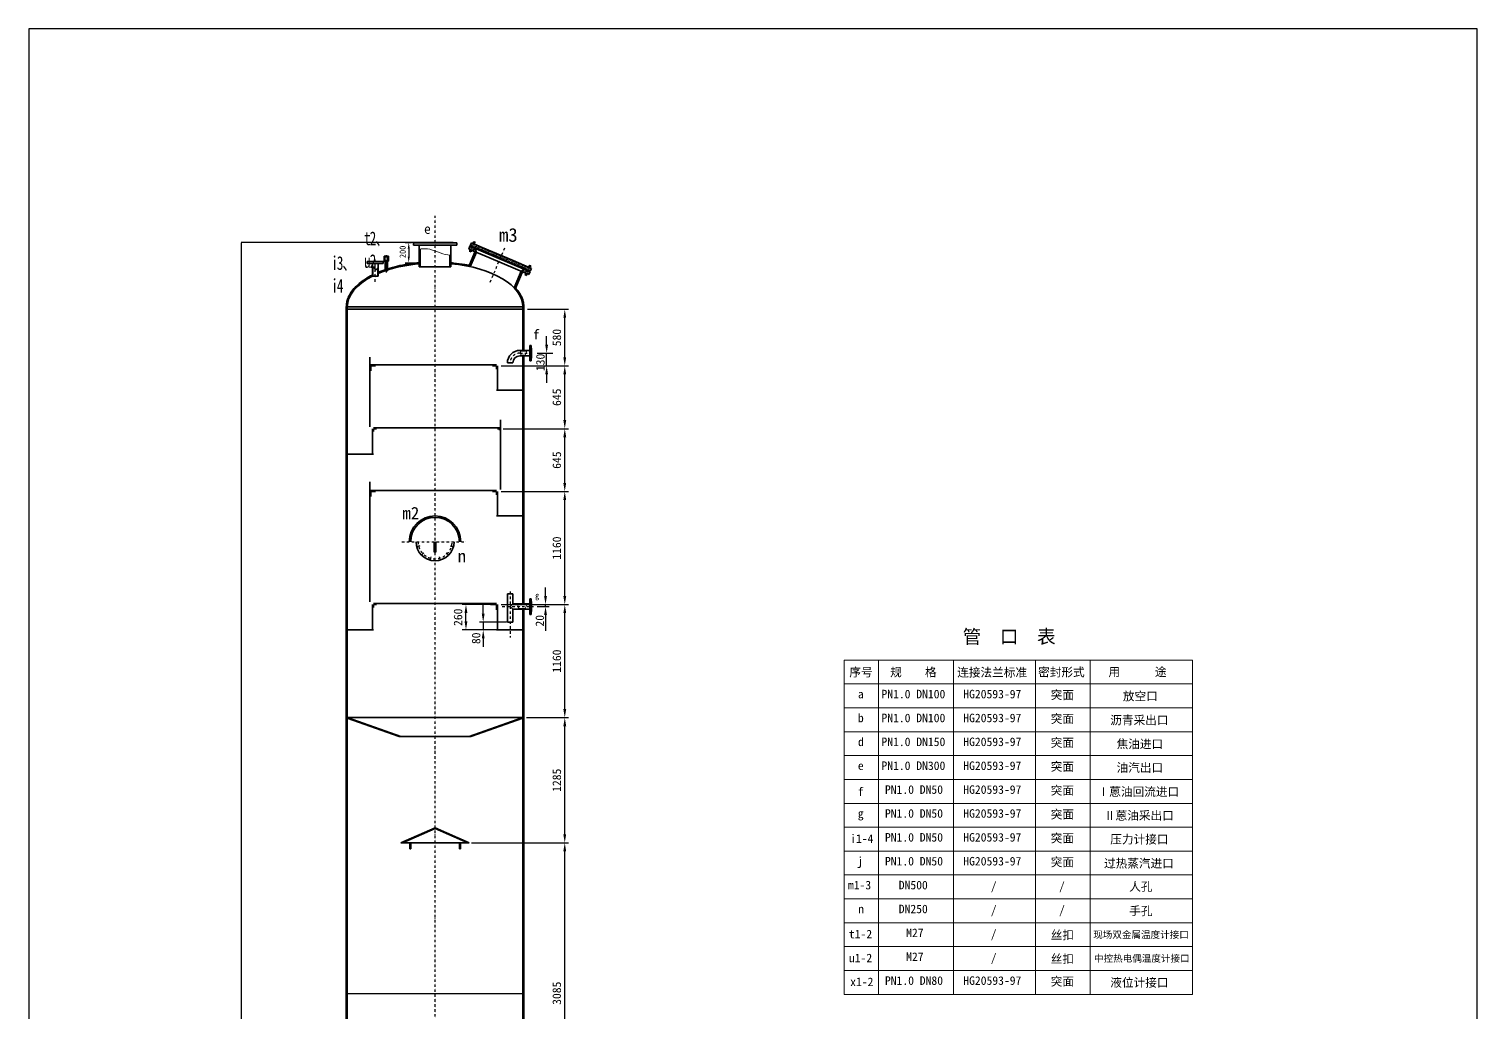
# Model space of a CAD drawing. Header units: millimetres. Extents: x -7921 to 37143, y 2610 to 23660.
# Drawn here: x -7921 to 6929, y 13548 to 23635 of the extents above; entities that cross this region are included whole.
import ezdxf

# ---------------------------------------------------------------- set-up
doc = ezdxf.new("R2010")
doc.units = ezdxf.units.MM
doc.header["$LTSCALE"] = 2
doc.linetypes.add('DASHDOT', pattern=[25.4, 12.7, -6.35, 0, -6.35])
doc.linetypes.add('EB_DASHDOT', pattern=[39, 30, -3, 3, -3])
for name, color, linetype, lineweight in [('CAXA0', 7, 'Continuous', 70), ('CAXA1', 1, 'EB_DASHDOT', 25), ('CAXA3', 7, 'Continuous', 25), ('粗实线', 7, 'Continuous', 35)]:
    doc.layers.add(name, color=color, linetype=linetype, lineweight=lineweight)
doc.layers.add('中心线', color=1, linetype='DASHDOT')
doc.styles.get("Standard").update_dxf_attribs({"font": 'SimSun.ttf'})
doc.styles.add('宋体', font='SimSun.ttf', dxfattribs={"width": 0.75})
doc.styles.add('标准', font='')
doc.styles.get('标准').set_extended_font_data('FangSong')
doc.dimstyles.new('1比25', dxfattribs={"dimtxt": 3.5, "dimasz": 3.5, "dimexe": 1.5, "dimexo": 1.5, "dimgap": 1.5, "dimtad": 1, "dimtoh": 1, "dimdec": 1, "dimlfac": 25, "dimdsep": 46, "dimtxsty": '标准', "dimcen": 0, "dimdle": 6, "dimadec": 0, "dimazin": 2, "dimtfac": 1, "dimtdec": 1, "dimtmove": 0, "dimatfit": 3, "dimfxl": 1, "dimtolj": 1, "dimtzin": 0, "dimarcsym": 0})
doc.dimstyles.new('ISO-25', dxfattribs={"dimtxt": 2.5, "dimasz": 2.5, "dimexe": 1.25, "dimexo": 0.625, "dimtad": 1, "dimtoh": 1, "dimdec": 0, "dimtxsty": '宋体', "dimcen": 2.5, "dimadec": 0, "dimazin": 0, "dimtfac": 1, "dimtdec": 0, "dimtmove": 0, "dimatfit": 3, "dimfxl": 1, "dimarcsym": 0})

# ---------------------------------------------------------------- blocks, each defined once
blk = doc.blocks.new('*D3')
at = {"color": 0, "lineweight": -2}
for p, q in [((-3944, 21444), (-5746, 21444)), ((-5745, 21440), (-5745, 8772)), ((-4823, 8769), (-5746, 8769))]:
    blk.add_line(p, q, dxfattribs=at)
at = {"color": 0}
for points in [[(-5745, 21440), (-5744, 21440), (-5745, 21444)], [(-5745, 8772), (-5744, 8772), (-5745, 8769)]]:
    blk.add_solid(points, dxfattribs=at)
at = {"layer": 'Defpoints', "color": 0}
for p in [(-3943, 21444), (-5745, 8769), (-4822, 8769)]:
    blk.add_point(p, dxfattribs=at)
at = {"color": 0, "insert": (-5748, 15106), "char_height": 3.5, "attachment_point": 5, "rotation": 90, "style": '标准'}
blk.add_mtext('\\A1;316875', dxfattribs=at)
blk = doc.blocks.new('*D10')
at = {"layer": 'CAXA3', "color": 2, "lineweight": -2}
for p, q in [((-4657, 13470), (-4657, 13738)), ((-4654, 13737), (-2859, 13737)), ((-2857, 13470), (-2857, 13738))]:
    blk.add_line(p, q, dxfattribs=at)
at = {"layer": 'CAXA3', "color": 2}
for points in [[(-4654, 13737), (-4654, 13736), (-4657, 13737)], [(-2859, 13737), (-2859, 13736), (-2857, 13737)]]:
    blk.add_solid(points, dxfattribs=at)
at = {"layer": 'Defpoints', "color": 0}
for p in [(-2857, 13737), (-4657, 13470), (-2857, 13470)]:
    blk.add_point(p, dxfattribs=at)
at = {"layer": 'CAXA3', "color": 2, "insert": (-3757, 13739), "char_height": 2.5, "attachment_point": 5, "style": '宋体'}
blk.add_mtext('1800', dxfattribs=at)

msp = doc.modelspace()

# ---------------------------------------------------------------- linework, layer by layer
at = {"color": 1}
for p, q in [((6928.8436, 23635.242), (-7921.1564, 23635.242)), ((-7921.1564, 23635.242), (-7921.1564, 2610.242)), ((6928.8436, 2610.242), (6928.8436, 23635.242))]:
    msp.add_line(p, q, dxfattribs=at)
at = {"color": 0}
for p, q in [((-4063.3354, 21443.6007), (-3996.6094, 21443.6007)), ((-4063.3354, 21236.2466), (-3934.4923, 21236.2466)), ((-4026.6094, 21381.1007), (-4026.6094, 21298.7466)), ((-2807.2308, 20758.6008), (-2388.9606, 20758.6008)), ((-2426.4606, 20266.1008), (-2426.4606, 20671.1008)), ((-2612.1989, 20396.1008), (-2612.1989, 20483.6008)), ((-2710.1625, 20308.6008), (-2547.5021, 20308.6008)), ((-2612.1989, 20178.6008), (-2612.1989, 20308.6008)), ((-3079.2308, 20178.6008), (-2464.2375, 20178.6008)), ((-3079.2308, 20178.6008), (-2388.9606, 20178.6008)), ((-3079.2308, 20178.6008), (-2388.9606, 20178.6008)), ((-2612.1989, 20091.1008), (-2612.1989, 20003.6008)), ((-2426.4606, 19621.1008), (-2426.4606, 20091.1008)), ((-3059.2308, 19533.6008), (-2388.9606, 19533.6008)), ((-3059.2308, 19533.6008), (-2388.9606, 19533.6008)), ((-2426.4606, 18976.1008), (-2426.4606, 19446.1008)), ((-3079.2308, 18888.6008), (-2388.9606, 18888.6008)), ((-3079.2308, 18888.6008), (-2388.9606, 18888.6008)), ((-2426.4606, 17816.1008), (-2426.4606, 18801.1008)), ((-2623.7033, 17816.1008), (-2623.7033, 17903.6008)), ((-3154.2308, 17728.6008), (-3477.1332, 17728.6008)), ((-3262.7798, 17636.1008), (-3262.7798, 17723.6008)), ((-3079.2308, 17728.6008), (-2388.9606, 17728.6008)), ((-3079.2308, 17728.6008), (-2388.9606, 17728.6008)), ((-2710.1625, 17728.6008), (-2586.2033, 17728.6008)), ((-2710.1625, 17708.6008), (-2586.2033, 17708.6008)), ((-2623.7033, 17708.6008), (-2623.7033, 17728.6008)), ((-3439.6332, 17556.1008), (-3439.6332, 17641.1008)), ((-3024.2308, 17548.6008), (-3300.2798, 17548.6008)), ((-3262.7798, 17548.6008), (-3262.7798, 17468.6008)), ((-2623.7033, 17621.1008), (-2623.7033, 17458.1401)), ((-2426.4606, 16656.1008), (-2426.4606, 17641.1008)), ((-3164.2308, 17468.6008), (-3477.1332, 17468.6008)), ((-3024.2308, 17468.6008), (-3300.2798, 17468.6008)), ((-3262.7798, 17381.1008), (-3262.7798, 17293.6008)), ((-2819.2308, 16568.6008), (-2388.9606, 16568.6008)), ((-2819.2308, 16568.6008), (-2388.9606, 16568.6008)), ((-2426.4606, 15371.1008), (-2426.4606, 16481.1008)), ((-3384.1308, 15283.6008), (-2388.9606, 15283.6008)), ((-3369.2308, 15283.6008), (-2388.9606, 15283.6008)), ((-2426.4606, 12286.1008), (-2426.4606, 15196.1008))]:
    msp.add_line(p, q, dxfattribs=at)
at = {"color": 0, "lineweight": 0}
msp.add_line((-2856.7308, 20155.4633), (-2856.7308, 19999.472), dxfattribs=at)
at = {"lineweight": 0}
for p, q in [((440.3207, 17159.0828), (4010.3207, 17159.0828)), ((440.3207, 13729.0828), (440.3207, 17159.0828)), ((790.3207, 13729.0828), (790.3207, 17159.0828)), ((1560.3207, 13729.0828), (1560.3207, 17159.0828)), ((2400.3207, 13729.0828), (2400.3207, 17159.0828)), ((2960.3207, 13729.0828), (2960.3207, 17159.0828)), ((4010.3207, 13729.0828), (4010.3207, 17159.0828)), ((440.3207, 16914.0828), (4010.3207, 16914.0828)), ((440.3207, 16669.0828), (4010.3207, 16669.0828)), ((440.3207, 16424.0828), (4010.3207, 16424.0828)), ((440.3207, 16179.0828), (4010.3207, 16179.0828)), ((440.3207, 15934.0828), (4010.3207, 15934.0828)), ((440.3207, 15689.0828), (4010.3207, 15689.0828)), ((440.3207, 15444.0828), (4010.3207, 15444.0828)), ((440.3207, 15199.0828), (4010.3207, 15199.0828)), ((440.3207, 14954.0828), (4010.3207, 14954.0828)), ((440.3207, 14709.0828), (4010.3207, 14709.0828)), ((440.3207, 14464.0828), (4010.3207, 14464.0828)), ((440.3207, 14219.0828), (4010.3207, 14219.0828)), ((440.3207, 13974.0828), (4010.3207, 13974.0828)), ((440.3207, 13729.0828), (4010.3207, 13729.0828))]:
    msp.add_line(p, q, dxfattribs=at)
at = {"color": 0}
msp.add_open_spline([(-4398.4421, 21175.7976), (-4393.315, 21178.294), (-4373.5931, 21184.8421), (-4362.9728, 21151.3647), (-4349.5616, 21178.0301), (-4341.4421, 21186.1612)], degree=3, knots=[19.3991245185, 19.3991245185, 19.3991245185, 19.3991245185, 29.7809992251, 55.0681512634, 83.6622638664, 83.6622638664, 83.6622638664, 83.6622638664], dxfattribs=at)
for points in [[(-4037.026, 21381.1007), (-4016.1927, 21381.1007), (-4026.6094, 21443.6007)], [(-4037.026, 21298.7466), (-4016.1927, 21298.7466), (-4026.6094, 21236.2466)], [(-2441.044, 20671.1008), (-2411.8773, 20671.1008), (-2426.4606, 20758.6008)], [(-2626.7823, 20396.1008), (-2597.6156, 20396.1008), (-2612.1989, 20308.6008)], [(-2441.044, 20266.1008), (-2411.8773, 20266.1008), (-2426.4606, 20178.6008)], [(-2626.7823, 20091.1008), (-2597.6156, 20091.1008), (-2612.1989, 20178.6008)], [(-2441.044, 20091.1008), (-2411.8773, 20091.1008), (-2426.4606, 20178.6008)], [(-2441.044, 19621.1008), (-2411.8773, 19621.1008), (-2426.4606, 19533.6008)], [(-2441.044, 19446.1008), (-2411.8773, 19446.1008), (-2426.4606, 19533.6008)], [(-2441.044, 18976.1008), (-2411.8773, 18976.1008), (-2426.4606, 18888.6008)], [(-2441.044, 18801.1008), (-2411.8773, 18801.1008), (-2426.4606, 18888.6008)], [(-3454.2165, 17641.1008), (-3425.0498, 17641.1008), (-3439.6332, 17728.6008)], [(-2638.2867, 17816.1008), (-2609.12, 17816.1008), (-2623.7033, 17728.6008)], [(-2638.2867, 17621.1008), (-2609.12, 17621.1008), (-2623.7033, 17708.6008)], [(-2441.044, 17816.1008), (-2411.8773, 17816.1008), (-2426.4606, 17728.6008)], [(-2441.044, 17641.1008), (-2411.8773, 17641.1008), (-2426.4606, 17728.6008)], [(-3454.2165, 17556.1008), (-3425.0498, 17556.1008), (-3439.6332, 17468.6008)], [(-3277.3632, 17636.1008), (-3248.1965, 17636.1008), (-3262.7798, 17548.6008)], [(-3277.3632, 17381.1008), (-3248.1965, 17381.1008), (-3262.7798, 17468.6008)], [(-2441.044, 16656.1008), (-2411.8773, 16656.1008), (-2426.4606, 16568.6008)], [(-2441.044, 16481.1008), (-2411.8773, 16481.1008), (-2426.4606, 16568.6008)], [(-2441.044, 15371.1008), (-2411.8773, 15371.1008), (-2426.4606, 15283.6008)], [(-2441.044, 15196.1008), (-2411.8773, 15196.1008), (-2426.4606, 15283.6008)]]:
    msp.add_solid(points, dxfattribs=at)
at = {"layer": 'CAXA0', "color": 0, "lineweight": 0}
for p, q in [((-3377.3911, 21392.5523), (-3410.172, 21379.308)), ((-3384.6097, 21400.4212), (-3404.6462, 21392.3259)), ((-3397.6276, 21405.9469), (-3399.1205, 21405.3438)), ((-3362.1298, 21431.0743), (-3393.5947, 21418.3617)), ((-3366.3396, 21418.5881), (-3391.0714, 21408.5958)), ((-3375.1477, 21436.6001), (-3388.0689, 21431.3796)), ((-3358.5739, 21389.3696), (-3382.9169, 21379.5344)), ((-3371.8653, 21405.5702), (-3378.0535, 21403.07)), ((-3371.5918, 21394.8954), (-3377.3911, 21392.5523)), ((-3336.0939, 21420.0228), (-3371.8653, 21405.5702)), ((-3349.1119, 21425.5486), (-3366.3396, 21418.5881)), ((-3323.076, 21414.497), (-3365.0356, 21397.5443)), ((-3310.0581, 21408.9712), (-3352.0177, 21392.0185)), ((-3297.0402, 21403.4455), (-3338.9998, 21386.4927)), ((-3284.0223, 21397.9197), (-3325.9819, 21380.9669)), ((-3272.3043, 21391.8687), (-3312.964, 21375.4412)), ((-3257.9865, 21386.8682), (-3299.9461, 21369.9154)), ((-4279.2308, 21299.3393), (-4275.2291, 21303.341)), ((-4279.2308, 21285.1972), (-4270.2308, 21294.1972)), ((-4279.2308, 21271.055), (-4270.2308, 21280.055)), ((-4279.2308, 21256.9129), (-4270.2308, 21265.9129)), ((-4271.5642, 21250.4373), (-4265.2308, 21256.7708)), ((-4269.7308, 21239.6972), (-4265.2308, 21244.1972)), ((-4248.2308, 21252.5576), (-4234.2308, 21266.5576)), ((-4248.2308, 21239.984), (-4243.7308, 21244.484)), ((-4243.2308, 21299.984), (-4239.8738, 21303.341)), ((-4243.2308, 21285.8418), (-4234.2308, 21294.8418)), ((-4243.2308, 21271.6997), (-4234.2308, 21280.6997)), ((-3382.9169, 21379.5344), (-3400.5334, 21372.4169)), ((-3384.4508, 21222.3624), (-3392.1325, 21241.3754)), ((-3345.556, 21383.8438), (-3387.5155, 21366.8911)), ((-3378.925, 21235.3803), (-3386.6067, 21254.3933)), ((-3373.3992, 21248.3982), (-3381.081, 21267.4112)), ((-3367.8735, 21261.4161), (-3375.5552, 21280.4291)), ((-3334.3072, 21377.6033), (-3374.4976, 21361.3653)), ((-3362.3477, 21274.4341), (-3370.0294, 21293.447)), ((-3356.8219, 21287.452), (-3364.5037, 21306.4649)), ((-3339.833, 21364.5854), (-3361.4797, 21355.8395)), ((-3351.2962, 21300.4699), (-3358.9779, 21319.4828)), ((-3345.7704, 21313.4878), (-3353.4521, 21332.5007)), ((-3345.3587, 21351.5675), (-3348.4618, 21350.3138)), ((-3340.2446, 21326.5057), (-3347.9263, 21345.5186)), ((-3334.7188, 21339.5236), (-3337.136, 21345.5062)), ((-3333.78, 21378.8452), (-3332.9361, 21343.7235)), ((-3244.9686, 21381.3424), (-3286.9282, 21364.3896)), ((-3231.9507, 21375.8166), (-3273.9103, 21358.8638)), ((-3218.9328, 21370.2908), (-3260.3153, 21353.5712)), ((-3244.9686, 21381.3424), (-3249.2637, 21379.607)), ((-3205.9149, 21364.7651), (-3247.8745, 21347.8123)), ((-3192.897, 21359.2393), (-3234.8565, 21342.2865)), ((-3179.8791, 21353.7135), (-3221.8386, 21336.7608)), ((-3163.8376, 21346.9043), (-3205.7972, 21329.9516)), ((-3150.8197, 21341.3785), (-3192.7793, 21324.4258)), ((-3137.8018, 21335.8528), (-3179.7614, 21318.9)), ((-3124.7839, 21330.327), (-3166.7435, 21313.3742)), ((-3111.766, 21324.8012), (-3153.7256, 21307.8485)), ((-3098.7481, 21319.2755), (-3140.7077, 21302.3227)), ((-3085.7302, 21313.7497), (-3127.6898, 21296.7969)), ((-3072.7123, 21308.2239), (-3114.6718, 21291.2712)), ((-3059.6944, 21302.6981), (-3101.6539, 21285.7454)), ((-3046.6765, 21297.1724), (-3088.636, 21280.2196)), ((-3033.6586, 21291.6466), (-3075.6181, 21274.6938)), ((-3020.6407, 21286.1208), (-3062.6002, 21269.1681)), ((-3007.6228, 21280.595), (-3049.5823, 21263.6423)), ((-2994.6049, 21275.0693), (-3036.5644, 21258.1165)), ((-2981.587, 21269.5435), (-3023.5465, 21252.5907)), ((-2968.5691, 21264.0177), (-3010.5286, 21247.065)), ((-2952.0658, 21257.0125), (-2994.0253, 21240.0597)), ((-2939.0479, 21251.4867), (-2981.0074, 21234.534)), ((-2926.03, 21245.961), (-2967.9895, 21229.0082)), ((-2913.012, 21240.4352), (-2954.9716, 21223.4824)), ((-4269.7308, 21225.555), (-4265.2308, 21230.055)), ((-4269.7308, 21211.4129), (-4265.2308, 21215.9129)), ((-4269.7308, 21197.2708), (-4265.2308, 21201.7708)), ((-4269.7308, 21183.1286), (-4265.2308, 21187.6286)), ((-4269.7308, 21168.9865), (-4265.2308, 21173.4865)), ((-4269.7308, 21154.8443), (-4265.2308, 21159.3443)), ((-4248.2308, 21225.8418), (-4243.7308, 21230.3418)), ((-4248.2308, 21211.6997), (-4243.7308, 21216.1997)), ((-4248.2308, 21197.5576), (-4243.7308, 21202.0576)), ((-4248.2308, 21183.4154), (-4243.7308, 21187.9154)), ((-4248.2308, 21169.2733), (-4243.7308, 21173.7733)), ((-4248.2308, 21155.1311), (-4243.7308, 21159.6311)), ((-3395.5023, 21196.3266), (-3403.1841, 21215.3395)), ((-3394.2063, 21219.8134), (-3397.6583, 21228.3575)), ((-3389.9766, 21209.3445), (-3397.6583, 21228.3575)), ((-2899.9941, 21234.9094), (-2941.9537, 21217.9566)), ((-2886.9762, 21229.3836), (-2928.9358, 21212.4309)), ((-2873.9583, 21223.8579), (-2915.9179, 21206.9051)), ((-2860.9404, 21218.3321), (-2902.9, 21201.3793)), ((-2888.0884, 21074.9567), (-2895.7701, 21093.9696)), ((-2882.5626, 21087.9746), (-2890.2444, 21106.9875)), ((-2847.9225, 21212.8063), (-2889.8821, 21195.8536)), ((-2877.0369, 21100.9925), (-2884.7186, 21120.0054)), ((-2871.5111, 21114.0104), (-2879.1928, 21133.0233)), ((-2834.9046, 21207.2805), (-2876.8642, 21190.3278)), ((-2865.9853, 21127.0283), (-2873.6671, 21146.0412)), ((-2846.8329, 21172.1485), (-2872.6837, 21148.3579)), ((-2821.8867, 21201.7548), (-2863.8463, 21184.802)), ((-2860.4596, 21140.0462), (-2861.9825, 21143.8155)), ((-2824.8398, 21162.8129), (-2856.1685, 21150.1553)), ((-2811.8219, 21157.2872), (-2853.7814, 21140.3344)), ((-2808.8688, 21196.229), (-2850.8284, 21179.2762)), ((-2837.8577, 21168.3387), (-2850.6427, 21163.1732)), ((-2807.5588, 21148.2242), (-2840.7635, 21134.8086)), ((-2795.8509, 21190.7032), (-2837.8105, 21173.7505)), ((-2813.0846, 21135.2063), (-2827.7456, 21129.2829)), ((-2793.7444, 21180.769), (-2824.7926, 21168.2247)), ((-2815.8474, 21128.6974), (-2821.2367, 21126.52)), ((-2785.8294, 21135.4328), (-2814.7277, 21123.7571)), ((-2785.7861, 21146.2356), (-2813.0846, 21135.2063)), ((-2799.2701, 21167.7511), (-2811.7747, 21162.6989)), ((-2798.804, 21151.7614), (-2807.5588, 21148.2242)), ((-2802.033, 21161.2421), (-2805.2657, 21159.936)), ((-2791.3552, 21122.4149), (-2801.7098, 21118.2313)), ((-2769.8151, 21179.6517), (-2799.2701, 21167.7511)), ((-2772.015, 21167.9775), (-2798.7567, 21157.1731)), ((-2794.1181, 21115.9059), (-2795.2009, 21115.4684)), ((-2782.833, 21185.1775), (-2793.7444, 21180.769)), ((-2789.342, 21187.9403), (-2790.9815, 21187.2779)), ((-2777.5408, 21154.9596), (-2785.7388, 21151.6474)), ((-2932.2946, 20970.8134), (-2939.9763, 20989.8263)), ((-2926.7688, 20983.8313), (-2934.4505, 21002.8442)), ((-2921.2431, 20996.8492), (-2928.9248, 21015.8621)), ((-2915.7173, 21009.8671), (-2923.399, 21028.8801)), ((-2910.1915, 21022.885), (-2917.8732, 21041.898)), ((-2904.6657, 21035.9029), (-2912.3475, 21054.9159)), ((-2899.14, 21048.9208), (-2906.8217, 21067.9338)), ((-2893.6142, 21061.9387), (-2901.2959, 21080.9517))]:
    msp.add_line(p, q, dxfattribs=at)
for points, knots in [([(-3919.2308, 21374.1324), (-3891.1645, 21379.7086), (-3789.2148, 21387.2801), (-3687.1674, 21320.4406), (-3604.4508, 21313.83), (-3594.2308, 21313.5906)], [1.13052264, 1.13052264, 1.13052264, 1.13052264, 2.8219205747, 7.2245281611, 7.8412776535, 7.8412776535, 7.8412776535, 7.8412776535]), ([(-2877.254, 20337.1008), (-2879.1997, 20333.3388), (-2884.2141, 20319.6964), (-2875.1208, 20300.6157), (-2875.5884, 20285.3325), (-2876.18, 20280.1008)], [0, 0, 0, 0, 0.4966533477, 1.6934562199, 2.3215849049, 2.3215849049, 2.3215849049, 2.3215849049]), ([(-2820.7308, 20337.1008), (-2818.546, 20331.9589), (-2815.0779, 20316.9363), (-2832.7928, 20300.7101), (-2830.7453, 20285.5751), (-2828.8978, 20280.1008)], [0, 0, 0, 0, 0.6339216397, 1.7421918214, 2.3991877712, 2.3991877712, 2.3991877712, 2.3991877712]), ([(-2905.9137, 17737.1008), (-2907.9449, 17732.1753), (-2911.624, 17717.0719), (-2899.5182, 17698.9423), (-2901.0866, 17684.4744), (-2902.1092, 17680.1008)], [0, 0, 0, 0, 0.6175737836, 1.8070647155, 2.3353388391, 2.3353388391, 2.3353388391, 2.3353388391]), ([(-2820.7308, 17737.1008), (-2818.546, 17731.9589), (-2815.0779, 17716.9363), (-2832.7928, 17700.7101), (-2830.7453, 17685.5751), (-2828.8978, 17680.1008)], [0, 0, 0, 0, 0.6339216397, 1.7421918214, 2.3991877712, 2.3991877712, 2.3991877712, 2.3991877712])]:
    msp.add_open_spline(points, degree=3, knots=knots, dxfattribs=at)
at = {"layer": '中心线', "color": 0}
for p, q in [((-3756.7308, 8308.9545), (-3756.7308, 21716.4515)), ((-3351.8847, 21452.6417), (-3396.5855, 21347.3332)), ((-3342.7858, 21443.6719), (-3370.8194, 21442.5299)), ((-3364.6576, 21452.9559), (-3346.0053, 21431.997)), ((-3191.3132, 21037.5399), (-3039.6174, 21394.9129)), ((-4369.9421, 21041.6707), (-4369.9421, 21296.1386)), ((-4256.7308, 21314.9992), (-4256.7308, 21130.488)), ((-3406.5865, 21354.1777), (-3378.5529, 21355.3196)), ((-3384.7147, 21344.8936), (-3403.367, 21365.8526)), ((-2835.8735, 21111.9244), (-2807.8399, 21113.0663)), ((-2814.0017, 21102.6403), (-2832.654, 21123.5993)), ((-2781.1717, 21210.3884), (-2825.8725, 21105.0799)), ((-2772.0728, 21201.4186), (-2800.1064, 21200.2766)), ((-2793.9446, 21210.7026), (-2775.2923, 21189.7437)), ((-2886.7308, 20308.6008), (-2747.6625, 20308.6008)), ((-4096.8211, 18373.6008), (-3436.2965, 18373.6008)), ((-3913.0779, 18331.7077), (-3938.2885, 18324.9526)), ((-3600.3836, 18331.7077), (-3575.173, 18324.9526)), ((-3871.1848, 18259.1468), (-3889.6403, 18240.6913)), ((-3798.6239, 18217.2537), (-3805.379, 18192.0431)), ((-3714.8377, 18217.2537), (-3708.0825, 18192.0431)), ((-3642.2767, 18259.1468), (-3623.8212, 18240.6913)), ((-2986.7308, 17861.8737), (-2986.7308, 17390.3632)), ((-3067.043, 17708.6008), (-2747.6625, 17708.6008))]:
    msp.add_line(p, q, dxfattribs=at)
for centre, radius, start, end in [((-2886.7308, 20208.6008), 100, 90, 180), ((-3756.7308, 18373.6008), 175, 180, 0)]:
    msp.add_arc(centre, radius, start, end, dxfattribs=at)
at = {"layer": '粗实线', "color": 0}
for p, q in [((-3979.2308, 21440.6007), (-3534.2308, 21440.6007)), ((-3979.2308, 21440.6007), (-3979.2308, 21415.6007)), ((-3979.2308, 21415.6007), (-3534.2308, 21415.6007)), ((-3942.6627, 21443.6007), (-3945.6627, 21440.6007)), ((-3942.6627, 21443.6007), (-3570.7988, 21443.6007)), ((-3919.2308, 21415.6007), (-3919.2308, 21193.6007)), ((-3594.2308, 21415.6007), (-3594.2308, 21193.6007)), ((-3570.7988, 21443.6007), (-3567.7988, 21440.6007)), ((-3534.2308, 21440.6007), (-3534.2308, 21415.6007)), ((-3398.6756, 21406.3918), (-3411.179, 21376.9356)), ((-2989.5112, 21232.7118), (-3398.6756, 21406.3918)), ((-3384.2185, 21440.4505), (-3396.7219, 21410.9943)), ((-3189.1481, 21322.8844), (-3396.7219, 21410.9943)), ((-3271.917, 21392.7813), (-3384.2185, 21440.4505)), ((-3357.6005, 21394.3882), (-3359.5541, 21389.7857)), ((-2955.5512, 21258.492), (-3271.917, 21392.7813)), ((-4452.4421, 21229.1189), (-4452.4421, 21249.1189)), ((-4452.4421, 21249.1189), (-4287.4421, 21249.1189)), ((-4287.4421, 21229.1189), (-4287.4421, 21249.1189)), ((-4279.2308, 21303.341), (-4234.2308, 21303.341)), ((-4279.2308, 21303.341), (-4279.2308, 21253.341)), ((-4279.2308, 21253.341), (-4277.7308, 21253.341)), ((-4270.2308, 21303.341), (-4270.2308, 21258.341)), ((-4270.2308, 21258.341), (-4243.2308, 21258.341)), ((-4269.7308, 21245.341), (-4269.7308, 21153.341)), ((-4265.2308, 21258.341), (-4265.2308, 21153.341)), ((-4248.2308, 21258.341), (-4248.2308, 21153.341)), ((-4243.7308, 21245.341), (-4243.7308, 21153.341)), ((-4243.2308, 21303.341), (-4243.2308, 21258.341)), ((-4235.7308, 21253.341), (-4234.2308, 21253.341)), ((-4234.2308, 21303.341), (-4234.2308, 21253.341)), ((-3909.7308, 21375.8833), (-3909.7308, 21193.6007)), ((-3603.7308, 21313.9816), (-3603.7308, 21193.6007)), ((-3203.6051, 21288.8258), (-3411.179, 21376.9356)), ((-3333.78, 21378.8452), (-3410.1626, 21198.8991)), ((-3332.9361, 21343.7235), (-3395.7208, 21195.8119)), ((-3331.8264, 21383.4478), (-3333.78, 21378.8452)), ((-2794.4407, 21115.1458), (-3203.6051, 21288.8258)), ((-2987.5575, 21237.3143), (-3189.2939, 21322.9463)), ((-2779.9837, 21149.2045), (-2987.5575, 21237.3143)), ((-2767.4803, 21178.6606), (-2955.5512, 21258.492)), ((-4452.4421, 21229.1189), (-4287.4421, 21229.1189)), ((-4398.4421, 21099.1189), (-4398.4421, 21229.1189)), ((-4398.4421, 21099.1189), (-4341.4421, 21099.1189)), ((-4394.9421, 21099.1189), (-4394.9421, 21177.3618)), ((-4344.9421, 21099.1189), (-4344.9421, 21182.2712)), ((-4341.4421, 21099.1189), (-4341.4421, 21229.1189)), ((-4243.7308, 21153.341), (-4269.7308, 21153.341)), ((-3919.2308, 21193.6007), (-3594.2308, 21193.6007)), ((-2781.9373, 21144.6019), (-2989.5112, 21232.7118)), ((-2872.6837, 21148.3579), (-2945.0109, 20977.9657)), ((-2844.8793, 21176.751), (-2934.2214, 20966.2742)), ((-2819.1051, 21165.8105), (-2821.0588, 21161.208)), ((-2781.9373, 21144.6019), (-2794.4407, 21115.1458)), ((-2767.4803, 21178.6606), (-2779.9837, 21149.2045)), ((-4668.7308, 10828.1008), (-4668.7308, 20758.6008)), ((-2844.7308, 20758.6008), (-4668.7308, 20758.6008)), ((-2846.7308, 20783.6008), (-4666.7308, 20783.6008)), ((-4666.7308, 20783.6008), (-4666.7308, 20758.6008)), ((-4656.7308, 20783.6008), (-4656.7308, 20758.6008)), ((-4656.7308, 10828.1008), (-4656.7308, 20758.6008)), ((-2856.7308, 20783.6008), (-2856.7308, 20758.6008)), ((-2856.7308, 20337.1008), (-2856.7308, 20758.6008)), ((-2846.7308, 20783.6008), (-2846.7308, 20758.6008)), ((-2844.7308, 20337.1008), (-2844.7308, 20758.6008)), ((-2784.7308, 20388.6008), (-2784.7308, 20228.6008)), ((-2784.7308, 20388.6008), (-2769.7308, 20388.6008)), ((-2769.7308, 20388.6008), (-2769.7308, 20228.6008)), ((-2769.7308, 20362.6008), (-2766.7308, 20359.6008)), ((-2766.7308, 20359.6008), (-2766.7308, 20257.6008)), ((-4426.7308, 20268.6008), (-4426.7308, 19553.6008)), ((-3015.2308, 20208.6008), (-2958.2308, 20208.6008)), ((-2886.7308, 20337.1008), (-2784.7308, 20337.1008)), ((-2886.7308, 20280.1008), (-2784.7308, 20280.1008)), ((-2878.8856, 20333.6008), (-2819.4141, 20333.6008)), ((-2875.854, 20283.6008), (-2829.9175, 20283.6008)), ((-2856.7308, 17830.1008), (-2856.7308, 20280.1008)), ((-2844.7308, 17830.1008), (-2844.7308, 20280.1008)), ((-2784.7308, 20228.6008), (-2769.7308, 20228.6008)), ((-2769.7308, 20254.6008), (-2766.7308, 20257.6008)), ((-4416.7308, 20188.6008), (-3126.7308, 20188.6008)), ((-4416.7308, 20178.6008), (-4366.2308, 20178.6008)), ((-4416.7308, 20178.6008), (-4416.7308, 20128.1009)), ((-3166.4638, 20178.6008), (-3126.7308, 20178.6008)), ((-3126.7308, 20178.6008), (-3126.7308, 20143.5282)), ((-3116.7308, 20178.6008), (-3116.7308, 19928.6008)), ((-3126.7308, 19928.6008), (-2856.7308, 19928.6008)), ((-3086.7308, 19623.6008), (-3086.7308, 18908.6008)), ((-4396.7308, 19533.6008), (-4396.7308, 19273.6008)), ((-4386.7308, 19543.6008), (-3096.7308, 19543.6008)), ((-4386.7308, 19533.6008), (-4358.7788, 19533.6008)), ((-4386.7308, 19533.6008), (-4386.7308, 19504.3545)), ((-3117.5723, 19533.6008), (-3096.7308, 19533.6008)), ((-3096.7308, 19533.6008), (-3096.7308, 19516.7018)), ((-4656.7308, 19273.6008), (-4386.7308, 19273.6008)), ((-4426.7308, 18988.6008), (-4426.7308, 17758.6008)), ((-4416.7308, 18898.6008), (-3126.7308, 18898.6008)), ((-4416.7308, 18888.6008), (-4366.2308, 18888.6008)), ((-4416.7308, 18888.6008), (-4416.7308, 18838.1009)), ((-3166.4638, 18888.6008), (-3126.7308, 18888.6008)), ((-3126.7308, 18888.6008), (-3126.7308, 18853.5282)), ((-3116.7308, 18888.6008), (-3116.7308, 18638.6008)), ((-3126.7308, 18638.6008), (-2856.7308, 18638.6008)), ((-3764.7308, 18373.6008), (-3764.7308, 18273.6008)), ((-3748.7308, 18373.6008), (-3748.7308, 18273.6008)), ((-3015.2308, 17838.6008), (-2958.2308, 17838.6008)), ((-3015.2308, 17838.6008), (-3015.2308, 17548.6008)), ((-2958.2308, 17838.6008), (-2958.2308, 17737.1008)), ((-2856.7308, 17737.1008), (-2856.7308, 17830.1008)), ((-2844.7308, 17737.1008), (-2844.7308, 17830.1008)), ((-4396.7308, 17728.6008), (-4396.7308, 17468.6008)), ((-4386.7308, 17738.6008), (-3126.7308, 17738.6008)), ((-4386.7308, 17728.6008), (-4358.7788, 17728.6008)), ((-4386.7308, 17728.6008), (-4386.7308, 17699.3545)), ((-3188.8852, 17728.6008), (-3126.7308, 17728.6008)), ((-3126.7308, 17728.6008), (-3126.7308, 17676.336)), ((-3116.7308, 17728.6008), (-3116.7308, 17468.6008)), ((-2986.7308, 17708.6008), (-2958.2308, 17737.1008)), ((-2986.7308, 17708.6008), (-2958.2308, 17680.1008)), ((-2958.2308, 17737.1008), (-2784.7308, 17737.1008)), ((-2958.2308, 17680.1008), (-2784.7308, 17680.1008)), ((-2958.2308, 17680.1008), (-2958.2308, 17548.6008)), ((-2907.2055, 17733.6008), (-2819.4141, 17733.6008)), ((-2901.4168, 17683.6008), (-2829.9175, 17683.6008)), ((-2856.7308, 11853.9059), (-2856.7308, 17680.1008)), ((-2844.7308, 11865.9059), (-2844.7308, 17680.1008)), ((-2784.7308, 17788.6008), (-2784.7308, 17628.6008)), ((-2784.7308, 17788.6008), (-2769.7308, 17788.6008)), ((-2769.7308, 17788.6008), (-2769.7308, 17628.6008)), ((-2769.7308, 17762.6008), (-2766.7308, 17759.6008)), ((-2766.7308, 17759.6008), (-2766.7308, 17657.6008)), ((-3015.2308, 17548.6008), (-2958.2308, 17548.6008)), ((-2784.7308, 17628.6008), (-2769.7308, 17628.6008)), ((-2769.7308, 17654.6008), (-2766.7308, 17657.6008)), ((-4656.7308, 17468.6008), (-4386.7308, 17468.6008)), ((-3126.7308, 17468.6008), (-2856.7308, 17468.6008)), ((-4106.7308, 16373.6008), (-4656.7308, 16568.6008)), ((-4656.7308, 16568.6008), (-2856.7308, 16568.6008)), ((-4124.7308, 16373.6008), (-4656.7308, 16562.219)), ((-3406.7308, 16373.6008), (-2856.7308, 16568.6008)), ((-3388.7308, 16373.6008), (-2856.7308, 16562.219)), ((-4124.7308, 16373.6008), (-3388.7308, 16373.6008)), ((-3756.7308, 15438.6008), (-4106.7308, 15283.6008)), ((-3756.7308, 15432.0023), (-4091.8308, 15283.6008)), ((-3756.7308, 15438.6008), (-3406.7308, 15283.6008)), ((-3756.7308, 15432.0023), (-3421.6308, 15283.6008)), ((-4106.7308, 15283.6008), (-3406.7308, 15283.6008)), ((-4016.7308, 15283.6008), (-4016.7308, 15223.6008)), ((-4006.7308, 15223.6008), (-4016.7308, 15223.6008)), ((-4006.7308, 15283.6008), (-4006.7308, 15223.6008)), ((-3506.7308, 15283.6008), (-3506.7308, 15223.6008)), ((-3506.7308, 15223.6008), (-3496.7308, 15223.6008)), ((-3496.7308, 15283.6008), (-3496.7308, 15223.6008))]:
    msp.add_line(p, q, dxfattribs=at)
for centre, radius, start, end in [((-4277.7308, 21245.341), 8, 0, 90), ((-4235.7308, 21245.341), 8, 90, 180), ((-2886.7308, 20208.6008), 128.5, 90, 180), ((-2886.7308, 20208.6008), 71.5, 90, 180), ((-3756.7308, 18373.6008), 264.5, 0, 180), ((-3756.7308, 18373.6008), 250, 0, 180), ((-3756.7308, 18373.6008), 195, 180, 0), ((-3756.7308, 18273.6008), 8, 180, 0)]:
    msp.add_arc(centre, radius, start, end, dxfattribs=at)
for start_param, end_param in [(5.5061744427, 6.2831853072), (5.3188948356, 5.4195513818), (4.8939402412, 5.2841467843), (3.1415926536, 4.5308377196)]:
    msp.add_ellipse((-3756.7308, 20783.6008), major_axis=(-900, 0), ratio=0.5, start_param=start_param, end_param=end_param, dxfattribs=at)
for points, knots in [([(-3919.2308, 21236.2467), (-3949.8697, 21233.4505), (-3980.2237, 21229.8631), (-4046.2508, 21220.2359), (-4081.7198, 21213.8415), (-4150.8189, 21198.891), (-4184.4487, 21190.335), (-4225.9381, 21178.0953), (-4234.8826, 21175.3509), (-4243.7308, 21172.5291)], [4.89291375123, 4.89291375123, 4.89291375123, 4.89291375123, 4.99613611689, 4.99613611689, 5.12078489563, 5.12078489563, 5.24543367436, 5.24543367436, 5.28013792532, 5.28013792532, 5.28013792532, 5.28013792532]), ([(-3406.1799, 21208.2819), (-3422.3611, 21211.6798), (-3438.737, 21214.8422), (-3490.7638, 21224.0294), (-3527.0184, 21229.1862), (-3573.8862, 21234.2999), (-3584.0427, 21235.317), (-3594.2308, 21236.2466)], [4.31477689247, 4.31477689247, 4.31477689247, 4.31477689247, 4.37289222323, 4.37289222323, 4.49754100196, 4.49754100196, 4.53186418896, 4.53186418896, 4.53186418896, 4.53186418896]), ([(-4398.4421, 21110.3211), (-4424.2113, 21097.4025), (-4448.4563, 21083.6929), (-4494.3715, 21054.3437), (-4515.9163, 21038.6521), (-4555.0262, 21005.9671), (-4572.5915, 20988.9734), (-4603.4507, 20953.9063), (-4616.7447, 20935.832), (-4638.8046, 20898.8509), (-4647.5696, 20879.9429), (-4659.1734, 20845.1448), (-4662.808, 20829.344), (-4666.0963, 20803.5332), (-4666.7308, 20793.567), (-4666.7308, 20783.6008)], [5.4990980114, 5.4990980114, 5.4990980114, 5.4990980114, 5.61938001056, 5.61938001056, 5.74402878929, 5.74402878929, 5.86867756803, 5.86867756803, 5.99332634676, 5.99332634676, 6.11797512549, 6.11797512549, 6.21957132019, 6.21957132019, 6.28318530718, 6.28318530718, 6.28318530718, 6.28318530718]), ([(-4269.7308, 21163.9198), (-4283.5866, 21159.1586), (-4297.1825, 21154.2035), (-4320.9899, 21145.0089), (-4331.308, 21140.8404), (-4341.4421, 21136.5595)], [5.314507284107, 5.314507284107, 5.314507284107, 5.314507284107, 5.370082453094, 5.370082453094, 5.413878131984, 5.413878131984, 5.413878131984, 5.413878131984]), ([(-2846.7308, 20783.6008), (-2846.7308, 20795.8266), (-2847.6858, 20808.0521), (-2851.4938, 20832.4014), (-2854.3466, 20844.5249), (-2861.9158, 20868.5767), (-2866.632, 20880.5049), (-2881.2384, 20911.1285), (-2892.5368, 20929.6087), (-2913.3509, 20957.362), (-2921.3175, 20966.9797), (-2929.9081, 20976.4356)], [3.14159265359, 3.14159265359, 3.14159265359, 3.14159265359, 3.21962910018, 3.21962910018, 3.29766554677, 3.29766554677, 3.37570199336, 3.37570199336, 3.5003507721, 3.5003507721, 3.56797438797, 3.56797438797, 3.56797438797, 3.56797438797])]:
    msp.add_open_spline(points, degree=3, knots=knots, dxfattribs=at)

# ---------------------------------------------------------------- texts
at = {"color": 0, "lineweight": 0, "attachment_point": 1}
for s, insert, char_height in [('e', (-3869.1874, 21633.629), 101.0985), ('\\fSimSun|b0|i0|p34;f', (-2753.4186, 20549.7968), 101.098521), ('\\fSimSun|b0|i0|p34;m2', (-4092.1961, 18731.0314), 127.7), ('\\fSimSun|b0|i0|p34;n', (-3526.1082, 18290.6469), 127.7), ('\\fSimSun|b0|i0|p34;g', (-2730.5317, 17854.9973), 62.5)]:
    msp.add_mtext(s, dxfattribs=dict(at, insert=insert, char_height=char_height))
at = {"color": 0, "attachment_point": 5, "rotation": 90, "style": '标准'}
for s, insert, char_height in [('200', (-4088.7068, 21347.9452), 62.5), ('\\A1;580', (-2507.7106, 20468.6008), 87.5), ('\\A1;130', (-2675.9517, 20213.6641), 87.5), ('\\A1;645', (-2507.7106, 19856.1008), 87.5), ('\\A1;645', (-2507.7106, 19211.1008), 87.5), ('\\A1;1160', (-2507.7106, 18308.6008), 87.5), ('\\A1;260', (-3520.8832, 17598.6008), 87.5), ('\\A1;20', (-2682.101, 17562.7658), 87.5), ('\\A1;80', (-3335.1051, 17382.8914), 87.5), ('\\A1;1160', (-2507.7106, 17148.6008), 87.5), ('\\A1;1285', (-2507.7106, 15926.1008), 87.5), ('\\A1;3085', (-2507.7106, 13741.1008), 87.5)]:
    msp.add_mtext(s, dxfattribs=dict(at, insert=insert, char_height=char_height))
at = {"lineweight": 0, "attachment_point": 1}
for s, insert, char_height in [('\\fSimSun|b0|i0|p34;管  口  表', (1653.5952, 17469.8667), 140), ('\\fSimSun|b0|i0|p34;序号', (492.1965, 17078.6429), 87.5), ('\\fSimSun|b0|i0|p34;规    格', (909.9098, 17078.6429), 87.5), ('\\fSimSun|b0|i0|p34;连接法兰标准', (1598.1732, 17076.5713), 87.5), ('\\fSimSun|b0|i0|p34;密封形式', (2427.6848, 17078.6429), 87.5), ('\\fSimSun|b0|i0|p34;用      途', (3148.7665, 17081.4051), 87.5), ('PN1.0 DN100', (821.3856, 16854.3591), 87.5), ('HG20593-97', (1660.5755, 16854.3591), 87.5), ('{\\fSimSun|b0|i0|c134|p34;突}面', (2557.1965, 16844.6915), 87.5), ('{\\fSimSun|b0|i0|c134|p2;放空口}', (3297.4407, 16832.2618), 87.5), ('PN1.0 DN100', (821.3856, 16609.3591), 87.5), ('HG20593-97', (1660.5755, 16609.3591), 87.5), ('{\\fSimSun|b0|i0|c134|p34;突}面', (2557.1965, 16599.6915), 87.5), ('\\fSimSun|b0|i0|p34;沥青采出口', (3167.929, 16585.8807), 87.5), ('PN1.0 DN150', (821.3856, 16364.3591), 87.5), ('HG20593-97', (1660.5755, 16364.3591), 87.5), ('{\\fSimSun|b0|i0|c134|p34;突}面', (2557.1965, 16354.6915), 87.5), ('\\fSimSun|b0|i0|p34;焦油进口', (3232.6848, 16341.5713), 87.5), ('PN1.0 DN300', (821.3856, 16119.3591), 87.5), ('HG20593-97', (1660.5755, 16119.3591), 87.5), ('{\\fSimSun|b0|i0|c134|p34;突}面', (2557.1965, 16109.6915), 87.5), ('\\fSimSun|b0|i0|p34;油汽出口', (3232.6848, 16098.6429), 87.5), ('PN1.0 DN50', (856.9573, 15874.3591), 87.5), ('HG20593-97', (1660.5755, 15874.3591), 87.5), ('{\\fSimSun|b0|i0|c134|p34;突}面', (2557.1965, 15864.6915), 87.5), ('\\fSimSun|b0|i0|p34;Ⅰ蒽油回流进口', (3038.4173, 15851.5713), 87.5), ('PN1.0 DN50', (856.9573, 15629.3591), 87.5), ('HG20593-97', (1660.5755, 15629.3591), 87.5), ('{\\fSimSun|b0|i0|c134|p34;突}面', (2557.1965, 15619.6915), 87.5), ('\\fSimSun|b0|i0|p34;Ⅱ蒽油采出口', (3103.1732, 15607.2618), 87.5), ('PN1.0 DN50', (856.9573, 15384.3591), 87.5), ('HG20593-97', (1660.5755, 15384.3591), 87.5), ('{\\fSimSun|b0|i0|c134|p34;突}面', (2557.1965, 15374.6915), 87.5), ('\\fSimSun|b0|i0|p34;压力计接口', (3167.929, 15363.6429), 87.5), ('PN1.0 DN50', (856.9573, 15139.3591), 87.5), ('HG20593-97', (1660.5755, 15139.3591), 87.5), ('{\\fSimSun|b0|i0|c134|p34;突}面', (2557.1965, 15129.6915), 87.5), ('\\fSimSun|b0|i0|p34;过热蒸汽进口', (3103.1732, 15116.5713), 87.5), ('DN500', (998.7833, 14894.3591), 87.5), ('\\fSimSun|b0|i0|p34;/', (1942.3853, 14883.3105), 87.5), ('\\fSimSun|b0|i0|p34;/', (2642.3853, 14883.3105), 87.5), ('\\fSimSun|b0|i0|p34;人孔', (3362.1965, 14878.4767), 87.5), ('DN250', (998.7833, 14649.3591), 87.5), ('\\fSimSun|b0|i0|p34;/', (1942.3853, 14638.3105), 87.5), ('\\fSimSun|b0|i0|p34;/', (2642.3853, 14638.3105), 87.5), ('\\fSimSun|b0|i0|p34;手孔', (3362.1965, 14628.6429), 87.5), ('\\fSimSun|b0|i0|p34;M27', (1074.5326, 14404.3591), 87.5), ('\\fSimSun|b0|i0|p34;/', (1942.3853, 14393.3105), 87.5), ('\\fSimSun|b0|i0|p34;丝扣', (2557.1965, 14381.5713), 87.5), ('{\\fSimSun|b0|i0|c134|p2;现场双金属温度计接口}', (2992.9208, 14376.6866), 70), ('\\fSimSun|b0|i0|p34;M27', (1074.5326, 14159.3591), 87.5), ('\\fSimSun|b0|i0|p34;/', (1942.3853, 14148.3105), 87.5), ('\\fSimSun|b0|i0|p34;丝扣', (2557.1965, 14136.5713), 87.5), ('{\\fSimSun|b0|i0|c134|p2;中控热电偶温度计接口}', (3000.8092, 14133.0244), 70), ('PN1.0 DN80', (856.9573, 13914.3591), 87.5), ('HG20593-97', (1660.5755, 13914.3591), 87.5), ('{\\fSimSun|b0|i0|c134|p34;突}面', (2557.1965, 13904.6915), 87.5), ('{\\fSimSun|b0|i0|c134|p2;液位计接口}', (3167.929, 13893.6429), 87.5)]:
    msp.add_mtext(s, dxfattribs=dict(at, insert=insert, char_height=char_height))
at = {"layer": 'CAXA1', "color": 0, "lineweight": 0, "char_height": 87.5, "attachment_point": 1}
for s, insert in [('\\fSimSun|b0|i0|p34;a', (579.6882, 16854.3591)), ('\\fSimSun|b0|i0|p34;b', (580.1488, 16609.3591)), ('\\fSimSun|b0|i0|p34;d', (580.1488, 16364.3591)), ('\\fSimSun|b0|i0|p34;e', (579.2276, 16119.3591)), ('\\fSimSun|b0|i0|p34;f', (578.3065, 15853.1585)), ('\\fSimSun|b0|i0|p34;g', (578.7671, 15629.3591)), ('i1-4', (500.5891, 15371.4584)), ('\\fSimSun|b0|i0|p34;j', (573.24, 15139.3591)), ('m1-3', (477.5791, 14894.3591)), ('\\fSimSun|b0|i0|p34;n', (581.9912, 14649.3591)), ('t1-2', (487.6963, 14391.6764)), ('u1-2', (487.6963, 14146.6764)), ('x1-2', (500.5891, 13901.4584))]:
    msp.add_mtext(s, dxfattribs=dict(at, insert=insert))
at = {"layer": '粗实线', "color": 0, "char_height": 140, "width": 124.540894, "attachment_point": 1}
for s, insert in [('{\\W0.7;\\T0.8;t2\\fSimSun|b0|i0|c134|p34;、\\fSimSun|b0|i0|c0|p34;u2}', (-4483.2942, 21556.6169)), ('m3', (-3100.2403, 21591.3296)), ('{\\W0.7;\\T0.8;i3\\fSimSun|b0|i0|c134|p34;、\\fSimSun|b0|i0|c0|p34;i4}', (-4820.3729, 21303.2179))]:
    msp.add_mtext(s, dxfattribs=dict(at, insert=insert))

# ---------------------------------------------------------------- dimensions: what is measured, and where the dimension line sits
at = {"color": 0}
dim = msp.add_linear_dim(base=(-5744.6791, 8768.6008), p1=(-3942.6627, 21443.6007), p2=(-4821.7308, 8768.6008), angle=90, dimstyle='1比25', dxfattribs=at)
dim.commit()
dim.dimension.update_dxf_attribs({"geometry": '*D3', "text_midpoint": (-5747.9291, 15106.1008)})
at = {"layer": 'CAXA3', "color": 0}
dim = msp.add_linear_dim(base=(-2856.7308, 13736.5401), p1=(-4656.7308, 13469.6008), p2=(-2856.7308, 13469.6008), dimstyle='ISO-25', override={"dimgap": 1.5, "dimtoh": 0, "dimclrd": 2, "dimclre": 2, "dimclrt": 2, "dimtdec": 2, "dimatfit": 2}, dxfattribs=at)
dim.commit()
dim.dimension.update_dxf_attribs({"geometry": '*D10', "text_midpoint": (-3756.7308, 13739.2901)})

doc.saveas('drawing.dxf')
